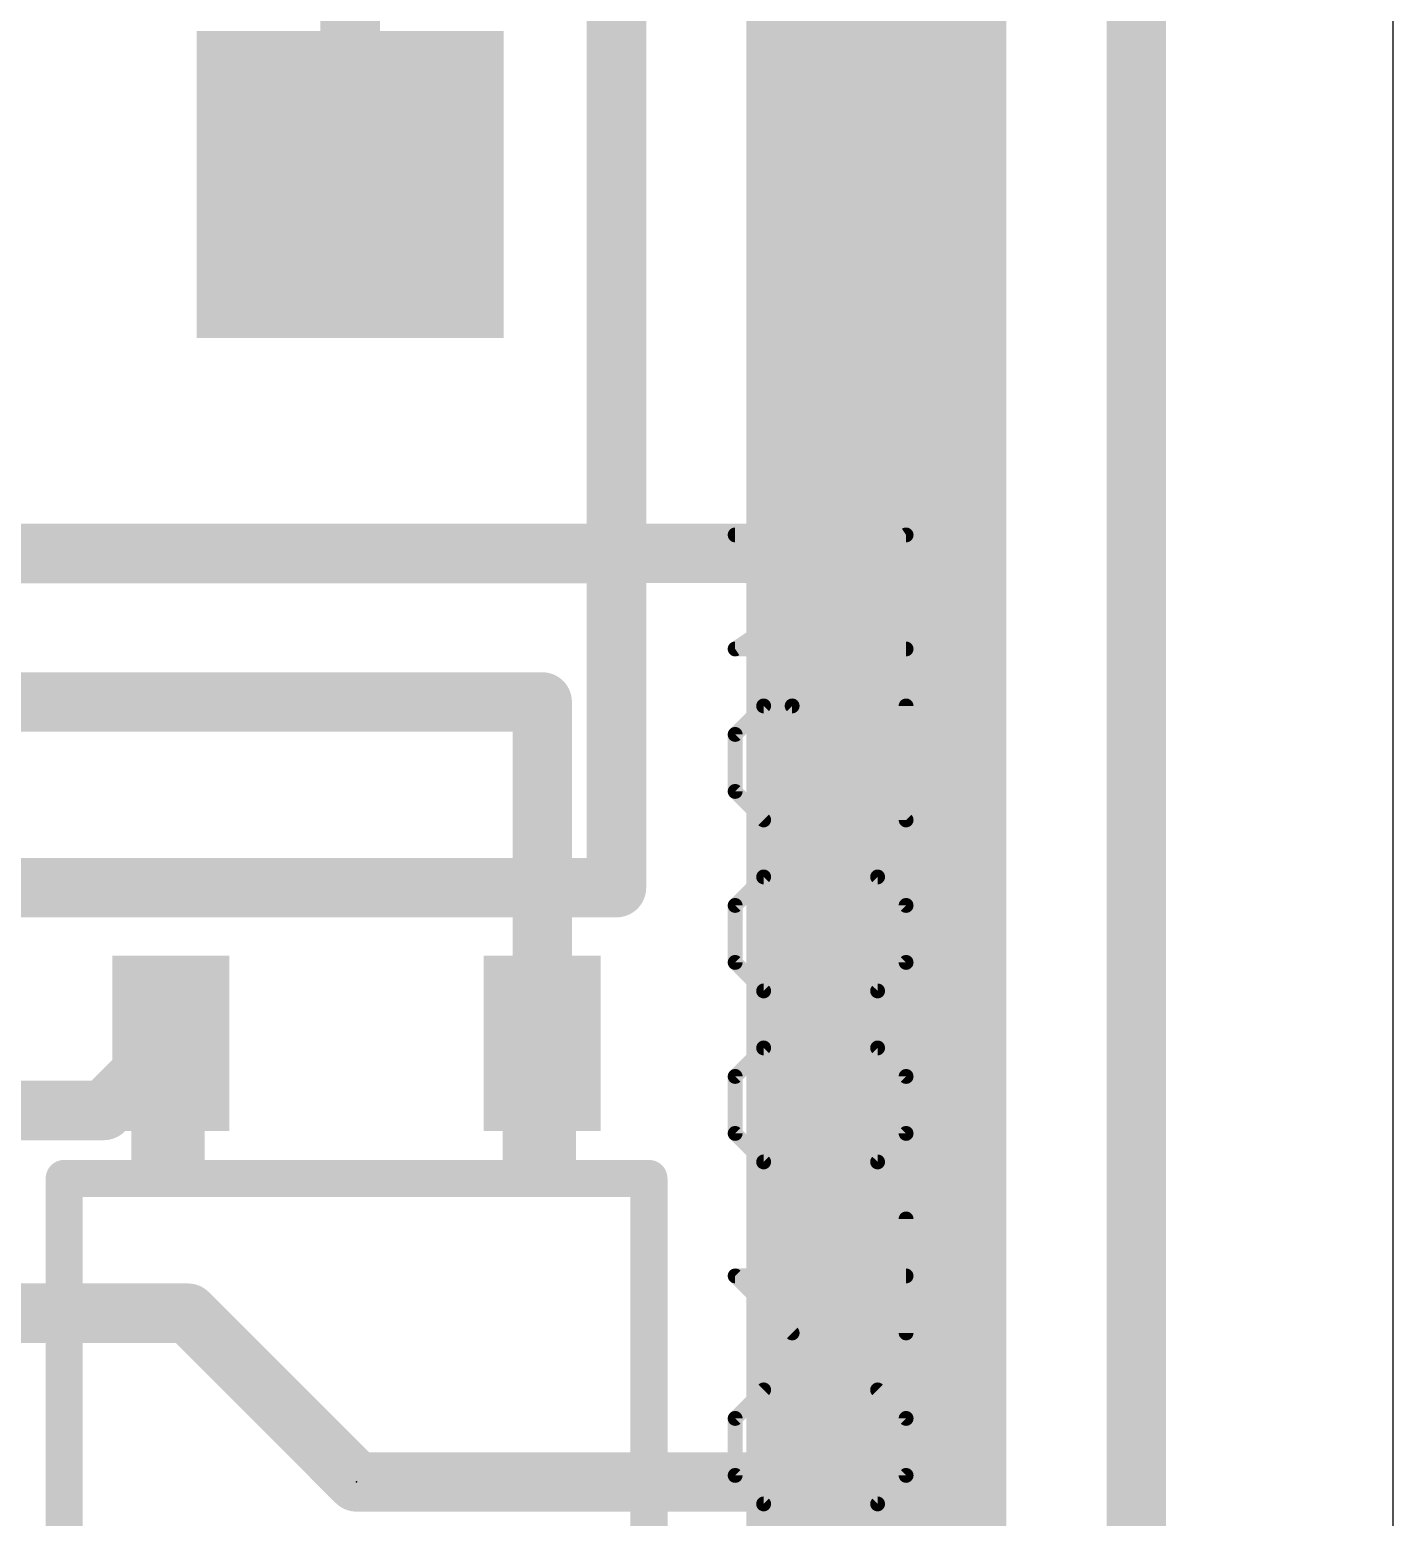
# Model space of a CAD drawing. Extents: x 0 to 107, y 0 to 139.
# Drawn here: x 97.84 to 107.17, y 62.5 to 72.67 of the extents above; entities that cross this region are included whole.
import ezdxf

# ---------------------------------------------------------------- set-up
doc = ezdxf.new("R2010")
doc.units = 0
for name, color, linetype in [('1', 14, 'CONTINUOUS'), ('16', 174, 'CONTINUOUS'), ('17', 94, 'CONTINUOUS'), ('20', 178, 'CONTINUOUS'), ('21', 250, 'CONTINUOUS'), ('23', 178, 'CONTINUOUS'), ('27', 250, 'CONTINUOUS'), ('51', 250, 'CONTINUOUS')]:
    doc.layers.add(name, color=color, linetype=linetype)

# ---------------------------------------------------------------- blocks, each defined once
blk = doc.blocks.new('SQUAREP')
blk.add_solid([(-0.5, -0.5), (0.5, -0.5), (-0.5, 0.5), (0.5, 0.5)])
blk = doc.blocks.new('RECT')
blk.add_solid([(-0.5, -0.5), (0.5, -0.5), (-0.5, 0.5), (0.5, 0.5)])

msp = doc.modelspace()

# ---------------------------------------------------------------- linework, layer by layer
at = {"layer": '1', "const_width": 0.4064}
for points in [[(104.14, 57.912), (104.14, 82.296)], [(97.282, 69.088), (103.124, 69.088)], [(103.124, 62.738), (103.124, 69.088)], [(90.17, 68.072), (101.346, 68.072)], [(101.346, 68.072), (101.346, 65.738)], [(98.346, 65.278), (98.806, 65.738)], [(94.096, 65.278), (98.346, 65.278)], [(96.012, 63.892), (98.922, 63.892)], [(98.922, 63.892), (100.076, 62.738)], [(100.076, 62.738), (103.124, 62.738)]]:
    msp.add_lwpolyline(points, dxfattribs=at)
at = {"layer": '1', "const_width": 0.2032}
for points in [[(103.2256, 69.088, 1), (103.0224, 69.088)], [(103.124, 68.9864, 1), (103.124, 69.1896)], [(101.4476, 68.072, 1), (101.2444, 68.072)], [(101.346, 67.9704, 1), (101.346, 68.1736)], [(98.8778, 65.6662, 1), (98.7342, 65.8098)], [(101.2444, 65.738, 1), (101.4476, 65.738)], [(98.2742, 65.3498, 1), (98.4178, 65.2062)], [(98.346, 65.1764, 1), (98.346, 65.3796)], [(98.9938, 63.9638, 1), (98.8502, 63.8202)], [(98.922, 63.7904, 1), (98.922, 63.9936)], [(100.076, 62.8396, 1), (100.076, 62.6364)], [(100.0042, 62.6662, 1), (100.1478, 62.8098)], [(103.124, 62.6364, 1), (103.124, 62.8396)], [(103.0224, 62.738, 1), (103.2256, 62.738)]]:
    msp.add_lwpolyline(points, format="xyb", dxfattribs=at)
at = {"layer": '16'}
for points, const_width in [([(105.41, 95.758), (105.41, 58.166)], 0.4064), ([(103.632, 93.472), (103.632, 58.928)], 1.778), ([(101.854, 75.81), (101.854, 66.802)], 0.4064), ([(100.032, 71.61), (100.032, 73.66)], 0.4064), ([(101.854, 66.802), (96.774, 66.802)], 0.4064)]:
    msp.add_lwpolyline(points, dxfattribs=dict(at, const_width=const_width))
at = {"layer": '16', "const_width": 0.2032}
for points in [[(99.9304, 71.61, 1), (100.1336, 71.61)], [(101.854, 66.7004, 1), (101.854, 66.9036)], [(101.7524, 66.802, 1), (101.9556, 66.802)]]:
    msp.add_lwpolyline(points, format="xyb", dxfattribs=at)
at = {"layer": '20'}
msp.add_line((107.168, 0), (107.168, 139.37), dxfattribs=at)
at = {"layer": '21', "const_width": 0.254}
for points in [[(101.782, 91.01), (101.782, 69.01)], [(101.782, 69.01), (95.082, 69.01)], [(98.076, 64.813), (102.076, 64.813)], [(98.076, 60.663), (98.076, 64.813)], [(102.076, 64.813), (102.076, 60.663)]]:
    msp.add_lwpolyline(points, dxfattribs=at)
at = {"layer": '21', "const_width": 0.127}
for points in [[(101.7185, 69.01, 1), (101.8455, 69.01)], [(101.782, 68.9465, 1), (101.782, 69.0735)], [(98.076, 64.8765, 1), (98.076, 64.7495)], [(98.1395, 64.813, 1), (98.0125, 64.813)], [(102.1395, 64.813, 1), (102.0125, 64.813)], [(102.076, 64.7495, 1), (102.076, 64.8765)]]:
    msp.add_lwpolyline(points, format="xyb", dxfattribs=at)
at = {"layer": '23'}
msp.add_point((100.076, 62.738), dxfattribs=at)
at = {"layer": '27', "const_width": 0.1016}
for points in [[(102.6658, 68.4346), (103.8352, 69.2142)], [(103.8352, 69.2142), (102.6658, 69.2142)], [(103.8352, 68.4346), (102.6658, 68.4346)], [(102.8607, 68.0448), (102.6658, 67.8499)], [(103.0556, 68.0448), (102.8607, 68.0448)], [(103.8352, 67.2652), (103.0556, 68.0448)], [(103.8352, 68.0448), (103.8352, 67.2652)], [(102.6658, 67.8499), (102.6658, 67.4601)], [(102.6658, 67.4601), (102.8607, 67.2652)], [(102.6658, 66.6805), (102.8607, 66.8754)], [(102.8607, 66.8754), (103.6403, 66.8754)], [(103.6403, 66.0958), (102.8607, 66.8754)], [(103.6403, 66.8754), (103.8352, 66.6805)], [(102.6658, 66.2907), (102.6658, 66.6805)], [(103.8352, 66.6805), (103.8352, 66.2907)], [(102.8607, 66.0958), (102.6658, 66.2907)], [(103.8352, 66.2907), (103.6403, 66.0958)], [(103.6403, 66.0958), (102.8607, 66.0958)], [(102.6658, 65.5111), (102.8607, 65.706)], [(102.8607, 65.706), (103.6403, 65.706)], [(103.6403, 64.9264), (102.8607, 65.706)], [(103.6403, 65.706), (103.8352, 65.5111)], [(102.6658, 65.1213), (102.6658, 65.5111)], [(103.8352, 65.5111), (103.8352, 65.1213)], [(102.8607, 64.9264), (102.6658, 65.1213)], [(103.8352, 65.1213), (103.6403, 64.9264)], [(103.6403, 64.9264), (102.8607, 64.9264)], [(103.8352, 63.757), (103.8352, 64.5366)], [(103.0556, 63.757), (102.6658, 64.1468)], [(102.6658, 64.1468), (103.8352, 64.1468)], [(102.8607, 63.3672), (102.6658, 63.1723)], [(103.8352, 63.1723), (103.6403, 63.3672)], [(102.6658, 63.1723), (102.6658, 62.7825)], [(103.8352, 62.7825), (103.8352, 63.1723)], [(102.6658, 62.7825), (102.8607, 62.5876)], [(103.6403, 62.5876), (103.8352, 62.7825)], [(102.8607, 62.5876), (103.6403, 62.5876)]]:
    msp.add_lwpolyline(points, dxfattribs=at)
at = {"layer": '27', "const_width": 0.0508}
for points in [[(102.6658, 69.2396, 1), (102.6658, 69.1888)], [(103.8493, 69.193, 1), (103.8211, 69.2353)], [(103.8352, 69.1888, 1), (103.8352, 69.2396)], [(102.6658, 68.46, 1), (102.6658, 68.4092)], [(102.6517, 68.4557, 1), (102.6799, 68.4134)], [(103.8352, 68.4092, 1), (103.8352, 68.46)], [(102.8607, 68.0702, 1), (102.8607, 68.0194)], [(102.8787, 68.0268, 1), (102.8427, 68.0627)], [(103.0736, 68.0627, 1), (103.0376, 68.0268)], [(103.0556, 68.0194, 1), (103.0556, 68.0702)], [(103.8606, 68.0448, 1), (103.8098, 68.0448)], [(102.6912, 67.8499, 1), (102.6404, 67.8499)], [(102.6478, 67.8678, 1), (102.6838, 67.8319)], [(102.6838, 67.478, 1), (102.6478, 67.4421)], [(102.6404, 67.4601, 1), (102.6912, 67.4601)], [(102.8427, 67.2472, 1), (102.8787, 67.2831)], [(103.8098, 67.2652, 1), (103.8606, 67.2652)], [(103.8172, 67.2472, 1), (103.8532, 67.2831)], [(102.8607, 66.9008, 1), (102.8607, 66.85)], [(102.8787, 66.8933, 1), (102.8427, 66.8574)], [(102.8787, 66.8574, 1), (102.8427, 66.8933)], [(103.6583, 66.8933, 1), (103.6223, 66.8574)], [(103.6403, 66.85, 1), (103.6403, 66.9008)], [(102.6912, 66.6805, 1), (102.6404, 66.6805)], [(102.6478, 66.6984, 1), (102.6838, 66.6625)], [(103.8606, 66.6805, 1), (103.8098, 66.6805)], [(103.8172, 66.6625, 1), (103.8532, 66.6984)], [(102.6838, 66.3086, 1), (102.6478, 66.2727)], [(103.8532, 66.2727, 1), (103.8172, 66.3086)], [(102.6404, 66.2907, 1), (102.6912, 66.2907)], [(103.8098, 66.2907, 1), (103.8606, 66.2907)], [(102.8607, 66.1212, 1), (102.8607, 66.0704)], [(102.8427, 66.0778, 1), (102.8787, 66.1137)], [(103.6223, 66.1137, 1), (103.6583, 66.0778)], [(103.6223, 66.0778, 1), (103.6583, 66.1137)], [(103.6403, 66.0704, 1), (103.6403, 66.1212)], [(102.8607, 65.7314, 1), (102.8607, 65.6806)], [(102.8787, 65.7239, 1), (102.8427, 65.688)], [(102.8787, 65.688, 1), (102.8427, 65.7239)], [(103.6583, 65.7239, 1), (103.6223, 65.688)], [(103.6403, 65.6806, 1), (103.6403, 65.7314)], [(102.6912, 65.5111, 1), (102.6404, 65.5111)], [(102.6478, 65.529, 1), (102.6838, 65.4931)], [(103.8606, 65.5111, 1), (103.8098, 65.5111)], [(103.8172, 65.4931, 1), (103.8532, 65.529)], [(102.6838, 65.1392, 1), (102.6478, 65.1033)], [(102.6404, 65.1213, 1), (102.6912, 65.1213)], [(103.8098, 65.1213, 1), (103.8606, 65.1213)], [(103.8532, 65.1033, 1), (103.8172, 65.1392)], [(102.8607, 64.9518, 1), (102.8607, 64.901)], [(102.8427, 64.9084, 1), (102.8787, 64.9443)], [(103.6223, 64.9443, 1), (103.6583, 64.9084)], [(103.6223, 64.9084, 1), (103.6583, 64.9443)], [(103.6403, 64.901, 1), (103.6403, 64.9518)], [(103.8606, 64.5366, 1), (103.8098, 64.5366)], [(102.6838, 64.1647, 1), (102.6478, 64.1288)], [(102.6658, 64.1722, 1), (102.6658, 64.1214)], [(103.8352, 64.1214, 1), (103.8352, 64.1722)], [(103.0376, 63.739, 1), (103.0736, 63.775)], [(103.8098, 63.757, 1), (103.8606, 63.757)], [(102.8787, 63.3492, 1), (102.8427, 63.3852)], [(103.6583, 63.3852, 1), (103.6223, 63.3492)], [(102.6478, 63.1903, 1), (102.6838, 63.1543)], [(102.6912, 63.1723, 1), (102.6404, 63.1723)], [(103.8606, 63.1723, 1), (103.8098, 63.1723)], [(103.8172, 63.1543, 1), (103.8532, 63.1903)], [(102.6838, 62.8005, 1), (102.6478, 62.7645)], [(102.6404, 62.7825, 1), (102.6912, 62.7825)], [(103.8098, 62.7825, 1), (103.8606, 62.7825)], [(103.8532, 62.7645, 1), (103.8172, 62.8005)], [(102.8607, 62.613, 1), (102.8607, 62.5622)], [(102.8427, 62.5696, 1), (102.8787, 62.6056)], [(103.6223, 62.6056, 1), (103.6583, 62.5696)], [(103.6403, 62.5622, 1), (103.6403, 62.613)]]:
    msp.add_lwpolyline(points, format="xyb", dxfattribs=at)

# ---------------------------------------------------------------- block references
at = {"layer": '1', "xscale": 0.8, "yscale": 1.2}
for p in [(98.806, 65.738), (101.346, 65.738)]:
    msp.add_blockref('RECT', p, dxfattribs=at)
at = {"layer": '17', "xscale": 2.1, "yscale": 2.1, "rotation": 270}
msp.add_blockref('SQUAREP', (100.032, 71.61), dxfattribs=at)
msp.add_blockref('SQUAREP', (100.032, 71.61), dxfattribs=at)
at = {"layer": '51', "xscale": 0.5, "yscale": 1.25}
for p in [(98.786, 65.463), (101.326, 65.463)]:
    msp.add_blockref('RECT', p, dxfattribs=at)

doc.saveas('drawing.dxf')
